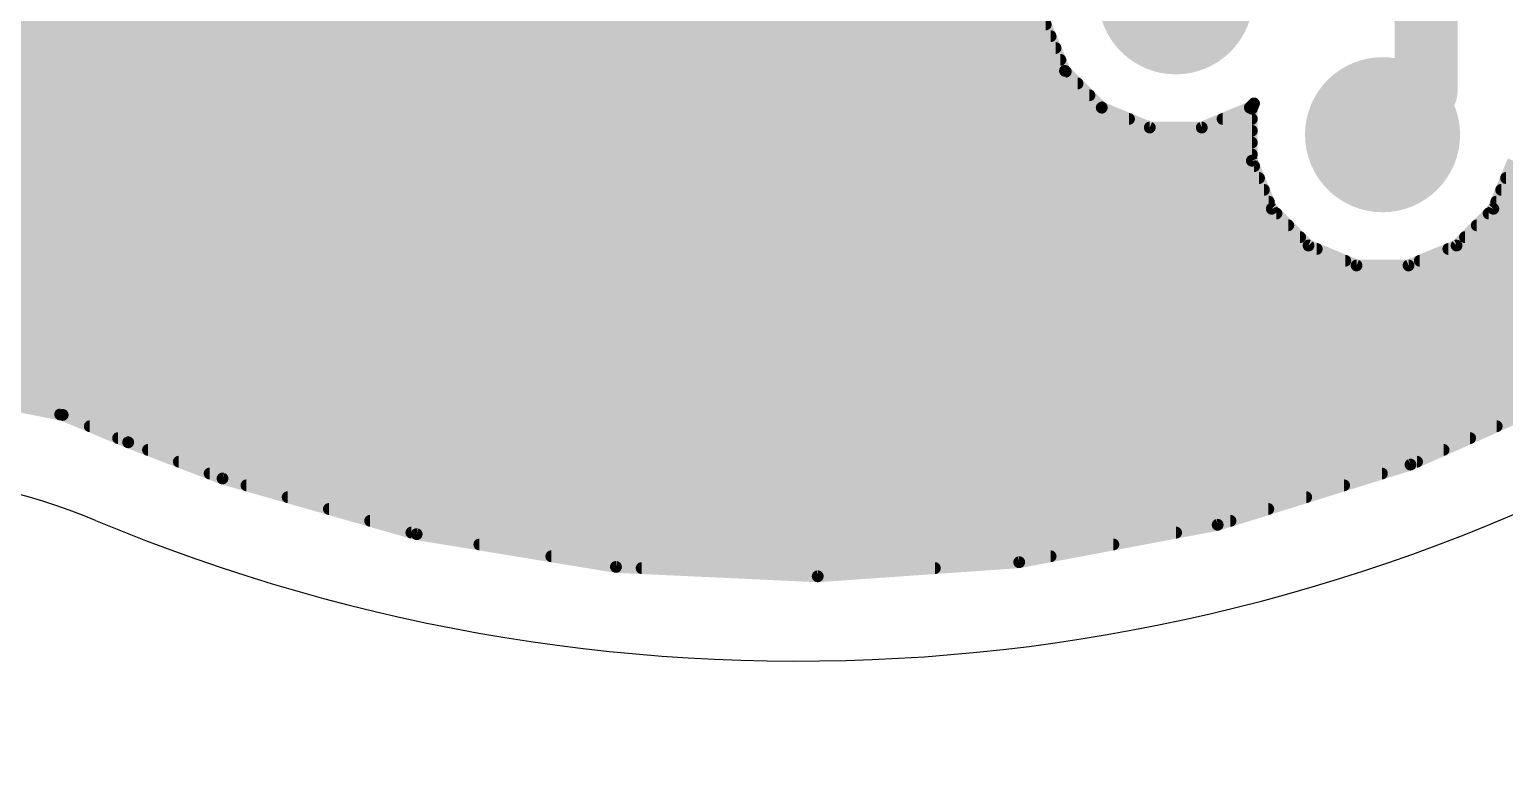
# Model space of a CAD drawing. Extents: x 0 to 84, y 0 to 54.2.
# Drawn here: x 32.08 to 51.1, y 5.88 to 15.33 of the extents above; entities that cross this region are included whole.
import ezdxf

# ---------------------------------------------------------------- set-up
doc = ezdxf.new("R2010")
doc.units = 0
for name, color, linetype in [('1', 12, 'CONTINUOUS'), ('18', 110, 'CONTINUOUS'), ('20', 31, 'CONTINUOUS')]:
    doc.layers.add(name, color=color, linetype=linetype)

# ---------------------------------------------------------------- blocks, each defined once
blk = doc.blocks.new('ROUNDV')
at = {"const_width": 0.5}
blk.add_lwpolyline([(0, -0.25, 1), (0, 0.25, 1), (0, -0.25)], format="xyb", dxfattribs=at)

msp = doc.modelspace()

# ---------------------------------------------------------------- linework, layer by layer
at = {"layer": '1'}
for points, const_width in [([(50.0915, 21.111), (50.0915, 14.5315)], 0.8128), ([(23.5208, 15.3924), (45.1856, 15.3924)], 0.1524), ([(45.1772, 15.4127), (45.4338, 14.7931)], 0.1524), ([(23.5487, 15.24), (45.2487, 15.24)], 0.1524), ([(23.553, 15.0876), (45.3118, 15.0876)], 0.1524), ([(23.4877, 14.7828), (45.4441, 14.7828)], 0.1524), ([(23.5204, 14.9352), (45.375, 14.9352)], 0.1524), ([(45.4338, 14.7931), (45.9081, 14.3188)], 0.1524), ([(50.0915, 14.5315), (49.53, 13.97)], 0.8128), ([(23.455, 14.6304), (45.5965, 14.6304)], 0.1524), ([(23.4049, 14.478), (45.7489, 14.478)], 0.1524), ([(23.2997, 14.3256), (45.9013, 14.3256)], 0.1524), ([(45.9081, 14.3188), (46.5277, 14.0622)], 0.1524), ([(47.1983, 14.0622), (47.8179, 14.3188)], 0.1524), ([(47.8179, 14.3188), (47.8723, 14.3733)], 0.1524), ([(47.8247, 14.3256), (47.8526, 14.3256)], 0.1524), ([(47.8723, 14.3733), (47.8442, 14.3053)], 0.1524), ([(47.8442, 14.3053), (47.8442, 13.6347)], 0.1524), ([(23.864, 14.1732), (46.2597, 14.1732)], 0.1524), ([(24.0938, 14.0208), (47.8442, 14.0208)], 0.1524), ([(46.5277, 14.0622), (47.1983, 14.0622)], 0.1524), ([(47.4663, 14.1732), (47.8442, 14.1732)], 0.1524), ([(24.2503, 13.8684), (47.8442, 13.8684)], 0.1524), ([(24.1943, 13.716), (47.8442, 13.716)], 0.1524), ([(47.8442, 13.6347), (48.1008, 13.0151)], 0.1524), ([(50.9592, 13.0151), (51.2158, 13.6347)], 0.1524), ([(24.4448, 13.5636), (47.8736, 13.5636)], 0.1524), ([(24.5033, 13.4112), (47.9368, 13.4112)], 0.1524), ([(24.5422, 13.2588), (47.9999, 13.2588)], 0.1524), ([(51.0601, 13.2588), (57.2357, 13.2588)], 0.1524), ([(51.1232, 13.4112), (57.694, 13.4112)], 0.1524), ([(24.558, 13.1064), (48.063, 13.1064)], 0.1524), ([(50.997, 13.1064), (56.802, 13.1064)], 0.1524), ([(24.5554, 12.954), (48.1619, 12.954)], 0.1524), ([(48.1008, 13.0151), (48.5751, 12.5408)], 0.1524), ([(50.4849, 12.5408), (50.9592, 13.0151)], 0.1524), ([(50.8981, 12.954), (56.468, 12.954)], 0.1524), ([(24.5361, 12.8016), (48.3143, 12.8016)], 0.1524), ([(50.7457, 12.8016), (56.134, 12.8016)], 0.1524), ([(24.4402, 12.4968), (48.6814, 12.4968)], 0.1524), ([(24.499, 12.6492), (48.4667, 12.6492)], 0.1524), ([(48.5751, 12.5408), (49.1947, 12.2842)], 0.1524), ([(49.8653, 12.2842), (50.4849, 12.5408)], 0.1524), ([(50.3786, 12.4968), (55.4661, 12.4968)], 0.1524), ([(50.5933, 12.6492), (55.8001, 12.6492)], 0.1524), ([(24.3535, 12.3444), (49.0493, 12.3444)], 0.1524), ([(50.0107, 12.3444), (55.1321, 12.3444)], 0.1524), ([(24.2363, 12.192), (54.7981, 12.192)], 0.1524), ([(49.1947, 12.2842), (49.8653, 12.2842)], 0.1524), ([(24.076, 12.0396), (54.477, 12.0396)], 0.1524), ([(23.6102, 11.7348), (53.9628, 11.7348)], 0.1524), ([(23.8458, 11.8872), (54.2199, 11.8872)], 0.1524), ([(23.3747, 11.5824), (53.7057, 11.5824)], 0.1524), ([(23.1191, 11.43), (53.4486, 11.43)], 0.1524), ([(22.9035, 11.2776), (53.1763, 11.2776)], 0.1524), ([(22.4324, 10.9728), (52.6263, 10.9728)], 0.1524), ([(22.6679, 11.1252), (52.9013, 11.1252)], 0.1524), ([(22.142, 10.8204), (52.3513, 10.8204)], 0.1524), ([(52.2702, 10.7755), (49.8903, 9.7162)], 0.1524), ([(32.5069, 10.3568), (30.7111, 10.7111)], 0.1524), ([(30.9297, 10.668), (52.0287, 10.668)], 0.1524), ([(31.702, 10.5156), (51.6864, 10.5156)], 0.1524), ([(32.4743, 10.3632), (51.344, 10.3632)], 0.1524), ([(33.3514, 10.0042), (32.5069, 10.3568)], 0.1524), ([(32.5069, 10.3568), (32.5069, 10.3568)], 0.1524), ([(32.8566, 10.2108), (51.0016, 10.2108)], 0.1524), ([(33.2216, 10.0584), (50.6592, 10.0584)], 0.1524), ([(34.568, 9.5374), (33.3514, 10.0042)], 0.1524), ([(33.3514, 10.0042), (33.3514, 10.0042)], 0.1524), ([(33.6074, 9.906), (50.3168, 9.906)], 0.1524), ([(34.0046, 9.7536), (49.9744, 9.7536)], 0.1524), ([(49.8903, 9.7162), (47.4036, 8.9402)], 0.1524), ([(34.4018, 9.6012), (49.5219, 9.6012)], 0.1524), ([(37.0721, 8.8197), (34.568, 9.5374)], 0.1524), ([(34.8772, 9.4488), (49.0335, 9.4488)], 0.1524), ([(35.4089, 9.2964), (48.5451, 9.2964)], 0.1524), ([(35.9406, 9.144), (48.0567, 9.144)], 0.1524), ([(36.4723, 8.9916), (47.5683, 8.9916)], 0.1524), ([(47.4036, 8.9402), (44.8436, 8.4581)], 0.1524), ([(37.004, 8.8392), (46.8673, 8.8392)], 0.1524), ([(39.6427, 8.3974), (37.0721, 8.8197)], 0.1524), ([(37.8811, 8.6868), (46.058, 8.6868)], 0.1524), ([(38.8088, 8.5344), (45.2488, 8.5344)], 0.1524), ([(42.2449, 8.2763), (39.6427, 8.3974)], 0.1524), ([(39.9741, 8.382), (43.7557, 8.382)], 0.1524), ([(44.8436, 8.4581), (42.2449, 8.2763)], 0.1524)]:
    msp.add_lwpolyline(points, dxfattribs=dict(at, const_width=const_width))
for points, const_width in [([(45.1856, 15.3543, 1), (45.1856, 15.4305)], 0.0762), ([(45.2487, 15.2019, 1), (45.2487, 15.2781)], 0.0762), ([(45.3118, 15.0495, 1), (45.3118, 15.1257)], 0.0762), ([(45.375, 14.8971, 1), (45.375, 14.9733)], 0.0762), ([(45.4608, 14.82, 1), (45.4069, 14.7661)], 0.0762), ([(45.3986, 14.7785, 1), (45.469, 14.8076)], 0.0762), ([(45.4441, 14.7447, 1), (45.4441, 14.8209)], 0.0762), ([(50.2352, 14.3878, 1), (49.9478, 14.6752)], 0.4064), ([(45.5965, 14.5923, 1), (45.5965, 14.6685)], 0.0762), ([(49.8883, 14.5315, 1), (50.2947, 14.5315)], 0.4064), ([(45.7489, 14.4399, 1), (45.7489, 14.5161)], 0.0762), ([(45.9226, 14.354, 1), (45.8935, 14.2836)], 0.0762), ([(45.8811, 14.2919, 1), (45.935, 14.3458)], 0.0762), ([(45.9013, 14.2875, 1), (45.9013, 14.3637)], 0.0762), ([(47.791, 14.3458, 1), (47.8449, 14.2919)], 0.0762), ([(47.8247, 14.3637, 1), (47.8247, 14.2875)], 0.0762), ([(47.8325, 14.2836, 1), (47.8033, 14.354)], 0.0762), ([(47.8823, 14.3053, 1), (47.8061, 14.3053)], 0.0762), ([(47.809, 14.3199, 1), (47.8794, 14.2907)], 0.0762), ([(47.9075, 14.3587, 1), (47.8371, 14.3878)], 0.0762), ([(47.8993, 14.3463, 1), (47.8454, 14.4002)], 0.0762), ([(47.8526, 14.2875, 1), (47.8526, 14.3637)], 0.0762), ([(49.3863, 14.1137, 1), (49.6737, 13.8263)], 0.4064), ([(46.2597, 14.1351, 1), (46.2597, 14.2113)], 0.0762), ([(46.5277, 14.1003, 1), (46.5277, 14.0241)], 0.0762), ([(46.5131, 14.027, 1), (46.5423, 14.0974)], 0.0762), ([(47.1837, 14.0974, 1), (47.2129, 14.027)], 0.0762), ([(47.1983, 14.0241, 1), (47.1983, 14.1003)], 0.0762), ([(47.4663, 14.2113, 1), (47.4663, 14.1351)], 0.0762), ([(47.8442, 14.1351, 1), (47.8442, 14.2113)], 0.0762), ([(47.8442, 13.9827, 1), (47.8442, 14.0589)], 0.0762), ([(47.8442, 13.8303, 1), (47.8442, 13.9065)], 0.0762), ([(47.8794, 13.6493, 1), (47.809, 13.6201)], 0.0762), ([(47.8442, 13.6779, 1), (47.8442, 13.7541)], 0.0762), ([(47.8061, 13.6347, 1), (47.8823, 13.6347)], 0.0762), ([(47.8736, 13.5255, 1), (47.8736, 13.6017)], 0.0762), ([(47.9368, 13.3731, 1), (47.9368, 13.4493)], 0.0762), ([(47.9999, 13.2207, 1), (47.9999, 13.2969)], 0.0762), ([(51.0601, 13.2969, 1), (51.0601, 13.2207)], 0.0762), ([(51.1232, 13.4493, 1), (51.1232, 13.3731)], 0.0762), ([(48.063, 13.0683, 1), (48.063, 13.1445)], 0.0762), ([(50.997, 13.1445, 1), (50.997, 13.0683)], 0.0762), ([(48.1278, 13.042, 1), (48.0739, 12.9881)], 0.0762), ([(48.0656, 13.0005, 1), (48.136, 13.0296)], 0.0762), ([(48.1619, 12.9159, 1), (48.1619, 12.9921)], 0.0762), ([(50.8981, 12.9921, 1), (50.8981, 12.9159)], 0.0762), ([(50.924, 13.0296, 1), (50.9943, 13.0005)], 0.0762), ([(50.9861, 12.9881, 1), (50.9322, 13.042)], 0.0762), ([(48.3143, 12.7635, 1), (48.3143, 12.8397)], 0.0762), ([(50.7457, 12.8397, 1), (50.7457, 12.7635)], 0.0762), ([(48.4667, 12.6111, 1), (48.4667, 12.6873)], 0.0762), ([(48.5896, 12.576, 1), (48.5605, 12.5056)], 0.0762), ([(48.5481, 12.5139, 1), (48.602, 12.5678)], 0.0762), ([(48.6814, 12.4587, 1), (48.6814, 12.5349)], 0.0762), ([(50.3786, 12.5349, 1), (50.3786, 12.4587)], 0.0762), ([(50.458, 12.5678, 1), (50.5119, 12.5139)], 0.0762), ([(50.4995, 12.5056, 1), (50.4703, 12.576)], 0.0762), ([(50.5933, 12.6873, 1), (50.5933, 12.6111)], 0.0762), ([(49.0493, 12.3063, 1), (49.0493, 12.3825)], 0.0762), ([(50.0107, 12.3825, 1), (50.0107, 12.3063)], 0.0762), ([(49.1947, 12.3223, 1), (49.1947, 12.2461)], 0.0762), ([(49.1801, 12.249, 1), (49.2093, 12.3194)], 0.0762), ([(49.8507, 12.3194, 1), (49.8799, 12.249)], 0.0762), ([(49.8653, 12.2461, 1), (49.8653, 12.3223)], 0.0762), ([(32.4743, 10.4013, 1), (32.4743, 10.3251)], 0.0762), ([(32.5069, 10.3949, 1), (32.5069, 10.3187)], 0.0762), ([(32.5215, 10.3919, 1), (32.4922, 10.3216)], 0.0762), ([(32.4995, 10.3194, 1), (32.5142, 10.3942)], 0.0762), ([(32.5069, 10.3187, 1), (32.5069, 10.3949)], 0.0762), ([(32.8566, 10.2489, 1), (32.8566, 10.1727)], 0.0762), ([(51.0016, 10.1727, 1), (51.0016, 10.2489)], 0.0762), ([(33.2216, 10.0965, 1), (33.2216, 10.0203)], 0.0762), ([(50.6592, 10.0203, 1), (50.6592, 10.0965)], 0.0762), ([(33.3664, 10.0393, 1), (33.3364, 9.9692)], 0.0762), ([(33.3651, 10.0398, 1), (33.3378, 9.9687)], 0.0762), ([(33.3364, 9.9692, 1), (33.3664, 10.0392)], 0.0762), ([(33.3367, 9.9691, 1), (33.3661, 10.0394)], 0.0762), ([(33.6074, 9.9441, 1), (33.6074, 9.8679)], 0.0762), ([(50.3168, 9.8679, 1), (50.3168, 9.9441)], 0.0762), ([(34.0046, 9.7917, 1), (34.0046, 9.7155)], 0.0762), ([(49.8748, 9.751, 1), (49.9058, 9.6814)], 0.0762), ([(49.9017, 9.6798, 1), (49.879, 9.7525)], 0.0762), ([(49.9744, 9.7155, 1), (49.9744, 9.7917)], 0.0762), ([(34.4018, 9.6393, 1), (34.4018, 9.5631)], 0.0762), ([(34.5785, 9.5741, 1), (34.5575, 9.5008)], 0.0762), ([(34.5543, 9.5019, 1), (34.5816, 9.573)], 0.0762), ([(34.8772, 9.4869, 1), (34.8772, 9.4107)], 0.0762), ([(49.0335, 9.4107, 1), (49.0335, 9.4869)], 0.0762), ([(49.5219, 9.5631, 1), (49.5219, 9.6393)], 0.0762), ([(35.4089, 9.3345, 1), (35.4089, 9.2583)], 0.0762), ([(48.5451, 9.2583, 1), (48.5451, 9.3345)], 0.0762), ([(35.9406, 9.1821, 1), (35.9406, 9.1059)], 0.0762), ([(48.0567, 9.1059, 1), (48.0567, 9.1821)], 0.0762), ([(36.4723, 9.0297, 1), (36.4723, 8.9535)], 0.0762), ([(47.3922, 8.9766, 1), (47.4149, 8.9038)], 0.0762), ([(47.4106, 8.9028, 1), (47.3965, 8.9776)], 0.0762), ([(47.5683, 8.9535, 1), (47.5683, 9.0297)], 0.0762), ([(37.004, 8.8773, 1), (37.004, 8.8011)], 0.0762), ([(37.0783, 8.8573, 1), (37.066, 8.7821)], 0.0762), ([(37.0616, 8.7831, 1), (37.0826, 8.8563)], 0.0762), ([(37.8811, 8.7249, 1), (37.8811, 8.6487)], 0.0762), ([(46.058, 8.6487, 1), (46.058, 8.7249)], 0.0762), ([(46.8673, 8.8011, 1), (46.8673, 8.8773)], 0.0762), ([(38.8088, 8.5725, 1), (38.8088, 8.4963)], 0.0762), ([(45.2488, 8.4963, 1), (45.2488, 8.5725)], 0.0762), ([(39.6445, 8.4355, 1), (39.6409, 8.3594)], 0.0762), ([(39.6365, 8.3598, 1), (39.6489, 8.435)], 0.0762), ([(39.9741, 8.4201, 1), (39.9741, 8.3439)], 0.0762), ([(43.7557, 8.3439, 1), (43.7557, 8.4201)], 0.0762), ([(44.8365, 8.4955, 1), (44.8506, 8.4206)], 0.0762), ([(44.8462, 8.4201, 1), (44.8409, 8.4961)], 0.0762), ([(42.2422, 8.3143, 1), (42.2475, 8.2383)], 0.0762), ([(42.2431, 8.2383, 1), (42.2467, 8.3144)], 0.0762)]:
    msp.add_lwpolyline(points, format="xyb", dxfattribs=dict(at, const_width=const_width))
at = {"layer": '20'}
for centre, radius, start, end in [((41.9835, 30.6826), 23.5, 247.342, 300.6592), ((29.8488, 1.6138), 8, 67.342, 147.8097)]:
    msp.add_arc(centre, radius, start, end, dxfattribs=at)

# ---------------------------------------------------------------- block references
at = {"layer": '18', "xscale": 2, "yscale": 2}
for p in [(46.863, 15.748), (46.863, 15.748), (49.53, 13.97), (49.53, 13.97)]:
    msp.add_blockref('ROUNDV', p, dxfattribs=at)

doc.saveas('drawing.dxf')
